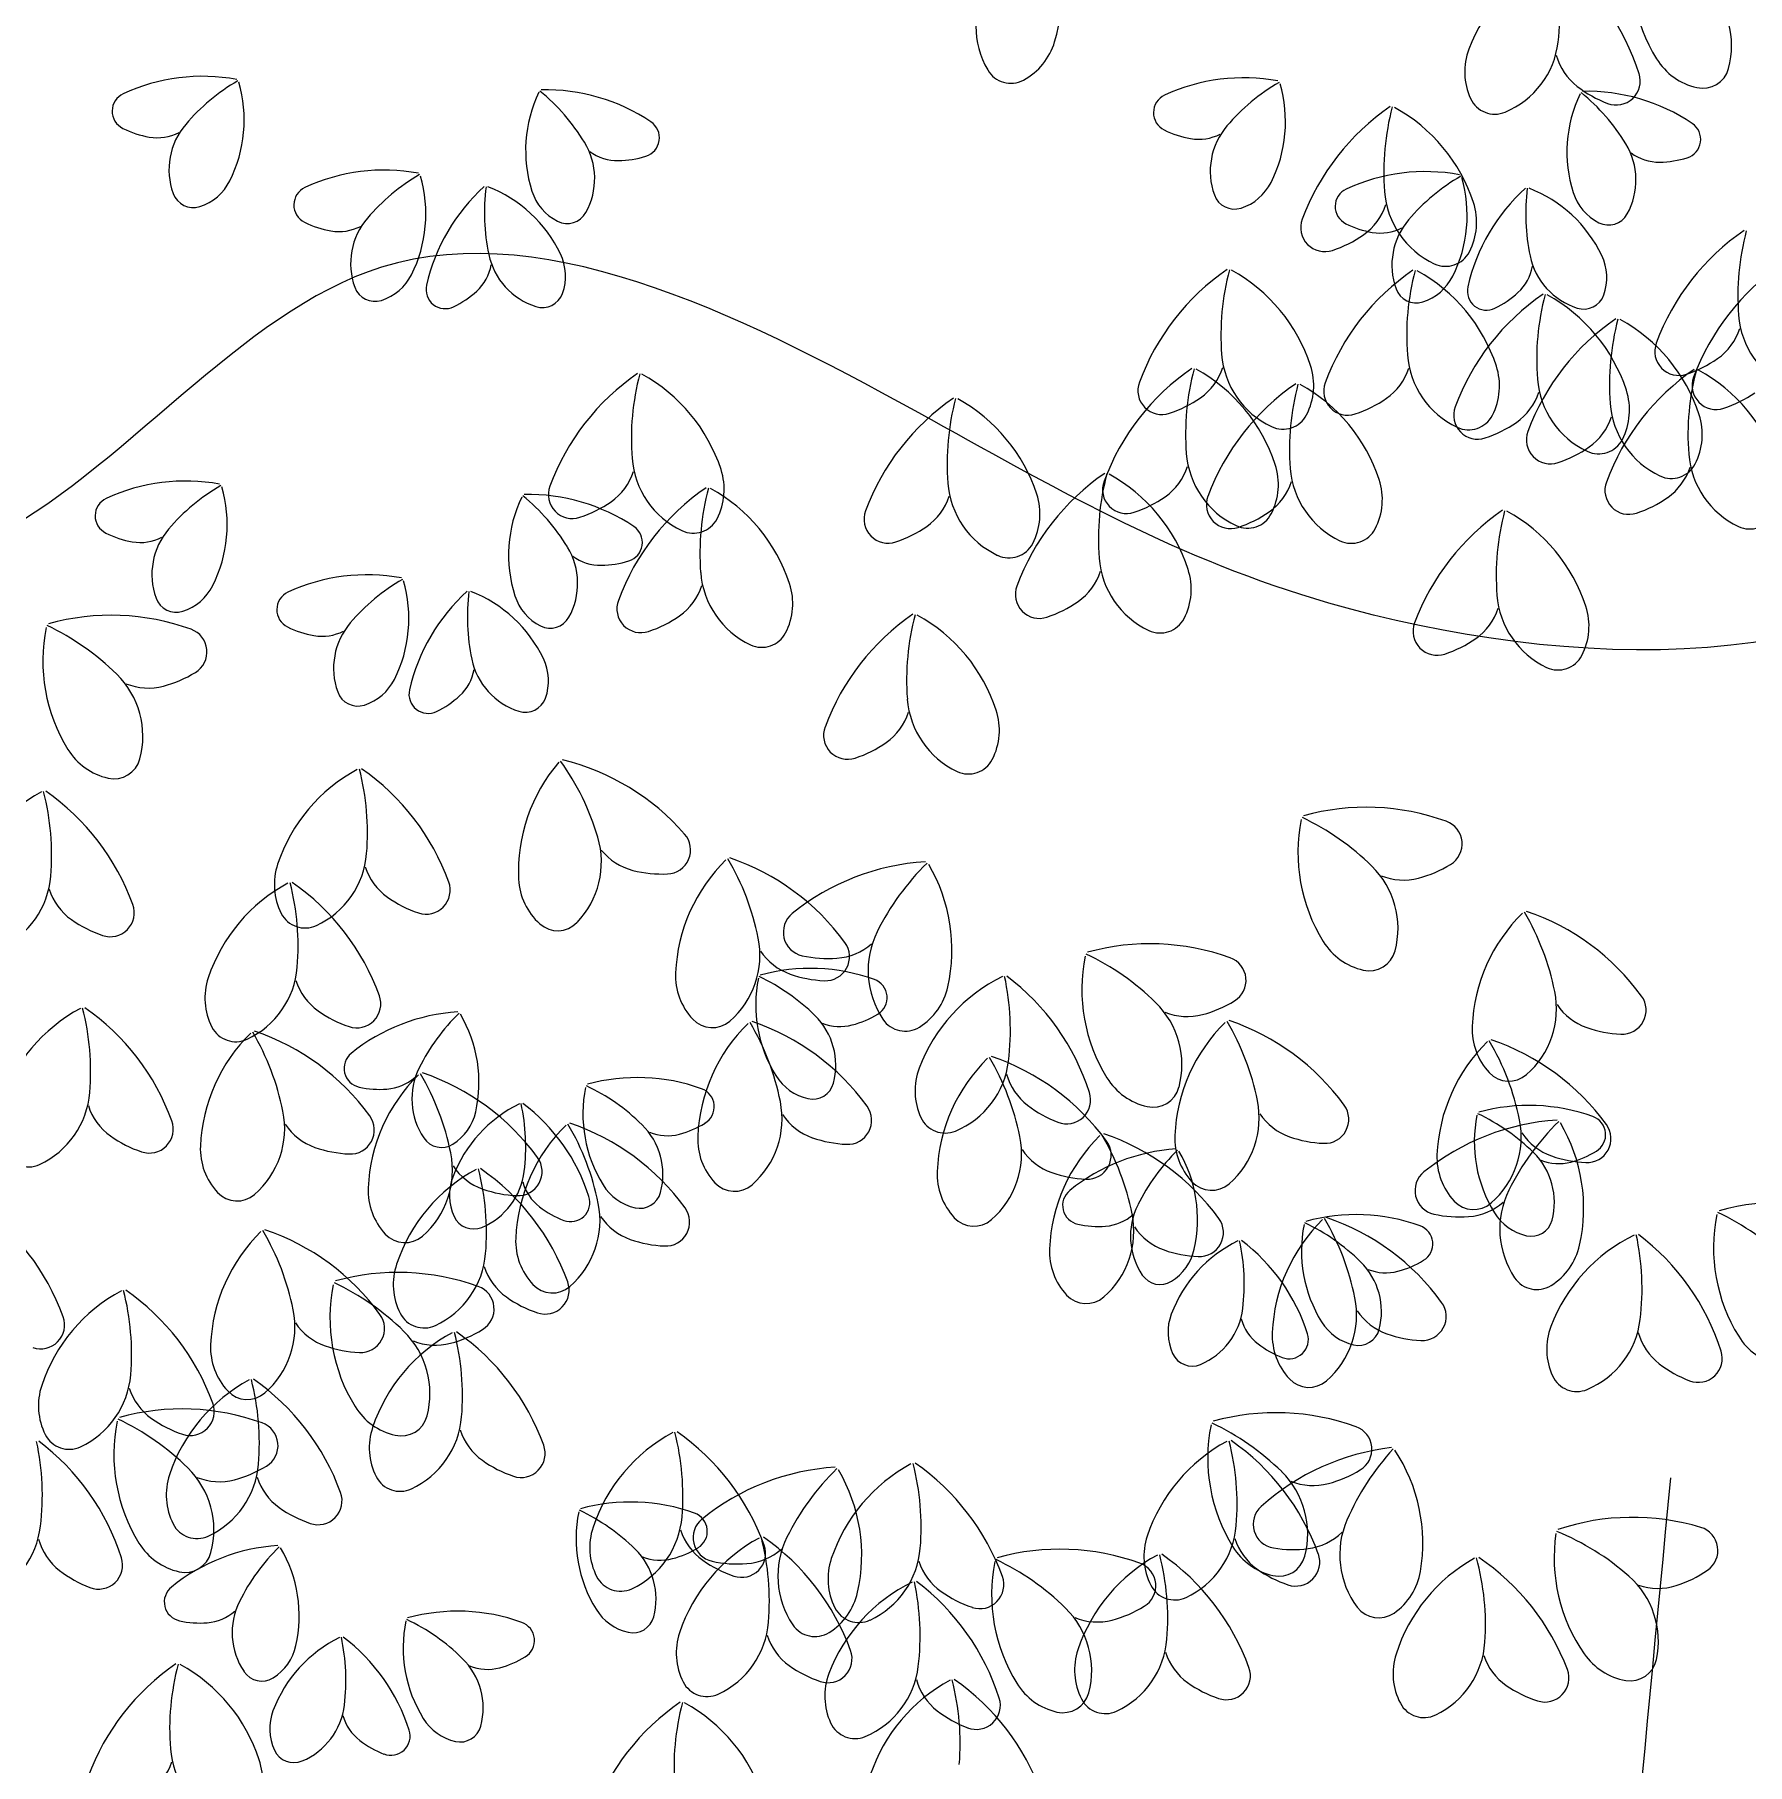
# Model space of a CAD drawing. Header units: millimetres. Extents: x 87938 to 265635, y 330093 to 434310.
# Drawn here: x 132387 to 133239, y 386085 to 386945 of the extents above; entities that cross this region are included whole.
import ezdxf

# ---------------------------------------------------------------- set-up
doc = ezdxf.new("R2010")
doc.units = ezdxf.units.MM

# ---------------------------------------------------------------- blocks, each defined once
blk = doc.blocks.new('A$C375B4AEE')
for centre, radius, start, end in [((4343.09, 5441.71), 83.66, 343.58133, 26.72907), ((4793.77, 5453.55), 83.66, 168.57019, 211.71798), ((4602.22, 5366.56), 117.21, 17.71177, 52.98753), ((4707.48, 5384.78), 83.66, 116.13134, 159.27912), ((4547.75, 5433.23), 126.82, 353.06731, 12.2001), ((4427.55, 5425.88), 43.37, 149.79323, 210.17164), ((4716.48, 5415.99), 43.37, 345.12777, 45.50616), ((4392.87, 5427.05), 31.77, 298.16595, 343.5814), ((4630.59, 5423.15), 43.37, 292.68876, 353.06731), ((4658.94, 5403.14), 31.77, 159.27917, 204.69468), ((4701.18, 5419.32), 29.57, 195.49015, 232.33003), ((4749.63, 5426.27), 31.77, 211.71802, 257.13344), ((3999.71, 5307.15), 93.77, 79.54263, 114.81837), ((4401.58, 5410.78), 13.32, 210.17175, 298.16588), ((4517.35, 5306.4), 93.77, 79.54263, 114.81836), ((4702.52, 5398.6), 11.93, 248.78218, 17.71199), ((4745.52, 5408.28), 13.32, 257.13344, 345.12771), ((3964.35, 5383.6), 9.54, 114.81854, 243.74813), ((4068.47, 5311.09), 101.45, 120.33006, 139.46287), ((3953.53, 5379.05), 66.93, 333.25103, 16.39882), ((4227.29, 5364.11), 66.93, 154.47331, 197.62105), ((4103.03, 5315.24), 101.45, 31.40914, 50.54196), ((4170.29, 5300.45), 93.77, 56.05367, 91.32941), ((4482, 5382.85), 9.54, 114.81811, 243.74791), ((4586.11, 5310.33), 101.45, 120.33007, 139.46288), ((4471.17, 5378.3), 66.93, 333.25102, 16.39876), ((4744.93, 5363.36), 66.93, 154.47325, 197.62105), ((4719.09, 5442.52), 58.87, 232.32996, 249.21713), ((4620.67, 5314.49), 101.45, 31.40918, 50.54199), ((4687.93, 5299.69), 93.77, 56.05367, 91.32941), ((4656.34, 5289.14), 117.21, 124.40989, 159.68567), ((4713.78, 5353.26), 126.82, 165.19739, 184.33018), ((4552.02, 5312.12), 83.66, 18.11828, 61.26612), ((4642.18, 5395.43), 13.32, 204.69451, 292.68898), ((3981.29, 5417.12), 47.1, 243.313, 260.20024), ((4017.73, 5354.48), 34.69, 139.46287, 199.84132), ((4217.32, 5370.32), 9.54, 287.12423, 56.05382), ((4498.93, 5416.37), 47.1, 243.31296, 260.20018), ((4535.37, 5353.72), 34.69, 139.4629, 199.84129), ((4734.97, 5369.57), 9.54, 287.12423, 56.05355), ((3977.3, 5394.02), 23.65, 260.2002, 297.03999), ((4160.01, 5350.03), 34.69, 331.03061, 31.40925), ((4494.94, 5393.27), 23.65, 260.20028, 297.03995), ((4677.65, 5349.28), 34.69, 331.03072, 31.40913), ((4206.2, 5382.66), 23.65, 233.83212, 270.67181), ((4205.93, 5406.1), 47.1, 270.67182, 287.55903), ((4723.84, 5381.91), 23.65, 233.83212, 270.67181), ((4723.57, 5405.35), 47.1, 270.67182, 287.55903), ((3990.6, 5360.37), 25.42, 287.8356, 333.25095), ((4090.02, 5260.52), 93.77, 79.54264, 114.81839), ((4158.78, 5264.46), 101.45, 120.33007, 139.46288), ((4043.84, 5332.42), 66.93, 333.25103, 16.39883), ((4607.66, 5259.77), 93.77, 79.54265, 114.81839), ((4676.42, 5263.7), 101.45, 120.33007, 139.46288), ((4561.48, 5331.67), 66.93, 333.25103, 16.39876), ((3995.12, 5346.32), 10.66, 199.84169, 287.83572), ((4054.67, 5336.97), 9.54, 114.81854, 243.74813), ((4202.53, 5276.37), 93.77, 131.98151, 167.25725), ((4241.32, 5333.27), 101.45, 172.76891, 191.90173), ((4117.38, 5283.6), 66.93, 25.68991, 68.83766), ((4187.73, 5351.55), 25.42, 197.62094, 243.03648), ((4512.76, 5345.57), 10.66, 199.84124, 287.83548), ((4508.24, 5359.61), 25.42, 287.83559, 333.25091), ((4572.31, 5336.22), 9.54, 114.81833, 243.74791), ((4630.57, 5346.96), 43.37, 184.33017, 244.70868), ((4720.17, 5275.62), 93.77, 131.98151, 167.25725), ((4758.96, 5332.52), 101.45, 172.76896, 191.90173), ((4635.02, 5282.84), 66.93, 25.68991, 68.83766), ((4705.37, 5350.79), 25.42, 197.62111, 243.03648), ((4181.03, 5338.39), 10.66, 243.03669, 331.03103), ((4559.88, 5346.34), 29.57, 305.06747, 341.90732), ((4601.34, 5328.26), 31.77, 332.70281, 18.11841), ((4698.68, 5337.64), 10.66, 243.03649, 331.03065), ((4071.6, 5370.49), 47.1, 243.313, 260.20024), ((4067.61, 5347.39), 23.65, 260.20015, 297.03995), ((4108.04, 5307.85), 34.69, 139.46285, 199.84132), ((4557.6, 5325.7), 11.93, 159.68548, 288.61516), ((4589.24, 5369.74), 47.1, 243.313, 260.20022), ((4585.25, 5346.64), 23.65, 260.20019, 297.03986), ((4625.68, 5307.09), 34.69, 139.46285, 199.84132), ((4832.36, 5227.61), 117.21, 124.40989, 159.68567), ((4889.8, 5291.73), 126.82, 165.19739, 184.33018), ((4543.04, 5370.32), 58.87, 288.18028, 305.06753), ((4120, 5311.56), 23.65, 312.63914, 349.47869), ((4176, 5319.51), 34.69, 191.90168, 252.2802), ((4154.79, 5301.59), 25.42, 340.27443, 25.6898), ((4617.73, 5319.8), 13.32, 244.70857, 332.70275), ((4637.64, 5310.81), 23.65, 312.63914, 349.47869), ((4693.64, 5318.75), 34.69, 191.90168, 252.2802), ((4672.43, 5300.84), 25.42, 340.27443, 25.68996), ((4850.91, 5210.66), 117.21, 124.40993, 159.68568), ((4080.91, 5313.74), 25.42, 287.83564, 333.25095), ((4120.37, 5294.95), 9.54, 167.2572, 296.18707), ((4575.38, 5208.17), 117.21, 124.40993, 159.68568), ((4632.82, 5272.29), 126.82, 165.19736, 184.33018), ((4471.07, 5231.15), 83.66, 18.11828, 61.26609), ((4667.72, 5207.87), 117.21, 124.40989, 159.68567), ((4725.16, 5271.98), 126.82, 165.19739, 184.33018), ((4563.4, 5230.84), 83.66, 18.11828, 61.26612), ((4598.55, 5312.98), 25.42, 287.83559, 333.25095), ((4085.43, 5299.69), 10.66, 199.84165, 287.83562), ((4104.12, 5328.81), 47.1, 295.75193, 312.63905), ((4168.68, 5296.61), 10.66, 252.28018, 340.2741), ((4603.07, 5298.94), 10.66, 199.84124, 287.83548), ((4732.35, 5195.9), 117.21, 124.40993, 159.68568), ((4638.02, 5294.2), 9.54, 167.2572, 296.18686), ((4621.76, 5328.05), 47.1, 295.75189, 312.63912), ((4789.79, 5260.02), 126.82, 165.19736, 184.33018), ((4628.03, 5218.87), 83.66, 18.11828, 61.26607), ((4686.32, 5295.86), 10.66, 252.28031, 340.27451), ((4768.53, 5183.68), 117.21, 124.40989, 159.68567), ((4825.97, 5247.8), 126.82, 165.19739, 184.33018), ((4664.21, 5206.66), 83.66, 18.11828, 61.26612), ((4806.59, 5285.43), 43.37, 184.33017, 244.70868), ((4735.9, 5284.8), 29.57, 305.06747, 341.90732), ((4549.61, 5265.99), 43.37, 184.33017, 244.70863), ((4641.95, 5265.68), 43.37, 184.33017, 244.70868), ((4733.62, 5264.16), 11.93, 159.68548, 288.61516), ((4557.81, 5158.96), 117.21, 124.40989, 159.68567), ((4615.26, 5223.08), 126.82, 165.19739, 184.33018), ((4453.5, 5181.93), 83.66, 18.11828, 61.26612), ((4478.92, 5265.37), 29.57, 305.06756, 341.90717), ((4520.38, 5247.28), 31.77, 332.70294, 18.11827), ((4571.26, 5265.06), 29.57, 305.06747, 341.90732), ((4612.72, 5246.98), 31.77, 332.70281, 18.11841), ((4807.56, 5158.55), 117.21, 124.40993, 159.68568), ((4719.06, 5308.79), 58.87, 288.18028, 305.06753), ((4865, 5222.67), 126.82, 165.19736, 184.33018), ((4703.24, 5181.53), 83.66, 18.11828, 61.26607), ((4282.29, 5156.47), 117.21, 124.40991, 159.68568), ((4339.73, 5220.59), 126.82, 165.19739, 184.33018), ((4177.97, 5179.44), 83.66, 18.11828, 61.26609), ((4476.64, 5244.72), 11.93, 159.68584, 288.61516), ((4609.48, 5151.43), 117.21, 124.40993, 159.68568), ((4666.92, 5215.55), 126.82, 165.19736, 184.33018), ((4505.16, 5174.41), 83.66, 18.11828, 61.26609), ((4568.98, 5244.42), 11.93, 159.68548, 288.61516), ((4706.58, 5253.71), 43.37, 184.33018, 244.70858), ((4752.17, 5247.21), 11.93, 159.68584, 288.61535), ((4439.26, 5144.19), 117.21, 124.40989, 159.68568), ((4496.7, 5208.31), 126.82, 165.19739, 184.33018), ((4334.94, 5167.17), 83.66, 18.11828, 61.26612), ((4462.08, 5289.35), 58.87, 288.18028, 305.06749), ((4554.42, 5289.05), 58.87, 288.18028, 305.06753), ((4633.61, 5232.45), 11.93, 159.68584, 288.61535), ((4635.88, 5253.09), 29.57, 305.0675, 341.9072), ((4742.76, 5241.5), 43.37, 184.33017, 244.70868), ((4677.35, 5235.01), 31.77, 332.70294, 18.11827), ((4737.61, 5291.84), 58.87, 288.18028, 305.06749), ((4536.78, 5238.82), 13.32, 244.70872, 332.70275), ((4629.12, 5238.52), 13.32, 244.70857, 332.70275), ((4619.05, 5277.08), 58.87, 288.18028, 305.06749), ((4672.07, 5240.88), 29.57, 305.06747, 341.90732), ((4713.53, 5222.79), 31.77, 332.70281, 18.11841), ((4669.79, 5220.23), 11.93, 159.68548, 288.61516), ((4693.74, 5226.55), 13.32, 244.70872, 332.70275), ((4256.52, 5214.29), 43.37, 184.33018, 244.70863), ((4532.04, 5216.77), 43.37, 184.33017, 244.70868), ((4655.23, 5264.86), 58.87, 288.18028, 305.06753), ((4781.79, 5216.37), 43.37, 184.33018, 244.70858), ((4185.83, 5213.66), 29.57, 305.06741, 341.90735), ((4227.29, 5195.58), 31.77, 332.70281, 18.11841), ((4514.47, 5106.85), 117.21, 124.40989, 159.68567), ((4571.91, 5170.97), 126.82, 165.19739, 184.33018), ((4410.15, 5129.82), 83.66, 18.11828, 61.26612), ((4461.35, 5216.15), 29.57, 305.06747, 341.90732), ((4502.81, 5198.07), 31.77, 332.70281, 18.11841), ((4583.71, 5209.25), 43.37, 184.33017, 244.70858), ((4729.92, 5214.33), 13.32, 244.70857, 332.70275), ((4711.1, 5215.75), 29.57, 305.0675, 341.9072), ((3991.24, 5105.98), 93.77, 79.54263, 114.81837), ((4060, 5109.92), 101.45, 120.33006, 139.46287), ((3945.06, 5177.88), 66.93, 333.25103, 16.39882), ((4183.55, 5193.02), 11.93, 159.68548, 288.61535), ((4316.39, 5099.73), 117.21, 124.40991, 159.68568), ((4373.83, 5163.85), 126.82, 165.19739, 184.33018), ((4212.07, 5122.71), 83.66, 18.11828, 61.26609), ((4413.49, 5202.01), 43.37, 184.33017, 244.70868), ((4459.08, 5195.51), 11.93, 159.68548, 288.61516), ((4513.02, 5208.63), 29.57, 305.06756, 341.90717), ((4554.48, 5190.55), 31.77, 332.70294, 18.11827), ((4708.82, 5195.1), 11.93, 159.68584, 288.61535), ((3955.89, 5182.43), 9.54, 114.81854, 243.74813), ((4218.82, 5162.94), 66.93, 154.47331, 197.62105), ((4094.56, 5114.07), 101.45, 31.40914, 50.54196), ((4161.82, 5099.28), 93.77, 56.05367, 91.32941), ((4168.99, 5237.65), 58.87, 288.18028, 305.06753), ((4342.79, 5201.39), 29.57, 305.06741, 341.90735), ((4384.26, 5183.31), 31.77, 332.70281, 18.11841), ((4444.51, 5240.14), 58.87, 288.18028, 305.06753), ((4510.74, 5187.99), 11.93, 159.68584, 288.61516), ((4712.22, 5088.47), 117.21, 124.40993, 159.68568), ((4769.66, 5152.59), 126.82, 165.19736, 184.33018), ((4694.26, 5239.73), 58.87, 288.18028, 305.06749), ((4208.86, 5169.15), 9.54, 287.12423, 56.05382), ((4243.69, 5187.12), 13.32, 244.70857, 332.70275), ((4340.52, 5180.75), 11.93, 159.68548, 288.61535), ((4325.96, 5225.38), 58.87, 288.18028, 305.06753), ((4519.21, 5189.61), 13.32, 244.70857, 332.70275), ((4496.18, 5232.62), 58.87, 288.18028, 305.06749), ((4607.9, 5111.45), 83.66, 18.11828, 61.26607), ((4768.95, 5189.2), 13.32, 244.70872, 332.70275), ((3972.82, 5215.95), 47.1, 243.313, 260.20024), ((3968.83, 5192.85), 23.65, 260.2002, 297.03999), ((4009.26, 5153.31), 34.69, 139.46287, 199.84132), ((4400.65, 5174.85), 13.32, 244.70857, 332.70275), ((4570.87, 5182.09), 13.32, 244.70872, 332.70275), ((4151.54, 5148.86), 34.69, 331.03061, 31.40925), ((4197.73, 5181.49), 23.65, 233.83212, 270.67181), ((4197.46, 5204.93), 47.1, 270.67182, 287.55903), ((4488.7, 5164.66), 43.37, 184.33017, 244.70868), ((4081.55, 5059.35), 93.77, 79.54264, 114.81839), ((4150.31, 5063.29), 101.45, 120.33007, 139.46288), ((4290.62, 5157.55), 43.37, 184.33018, 244.70863), ((4418, 5164.04), 29.57, 305.06747, 341.90732), ((4459.47, 5145.96), 31.77, 332.70281, 18.11841), ((3982.13, 5159.2), 25.42, 287.8356, 333.25095), ((4046.2, 5135.8), 9.54, 114.81854, 243.74813), ((4035.37, 5131.25), 66.93, 333.25103, 16.39883), ((4194.06, 5075.2), 93.77, 131.98151, 167.25725), ((4232.85, 5132.1), 101.45, 172.76891, 191.90173), ((4108.91, 5082.43), 66.93, 25.68991, 68.83766), ((4179.26, 5150.37), 25.42, 197.62094, 243.03648), ((4219.92, 5156.93), 29.57, 305.06741, 341.90735), ((4261.39, 5138.85), 31.77, 332.70281, 18.11841), ((4415.73, 5143.4), 11.93, 159.68548, 288.61516), ((4686.45, 5146.29), 43.37, 184.33018, 244.70858), ((3986.65, 5145.15), 10.66, 199.84169, 287.83572), ((4217.65, 5136.28), 11.93, 159.68548, 288.61535), ((4419.13, 5036.77), 117.21, 124.40991, 159.68568), ((4401.17, 5188.03), 58.87, 288.18028, 305.06753), ((4615.75, 5145.67), 29.57, 305.0675, 341.9072), ((4657.22, 5127.59), 31.77, 332.70294, 18.11827), ((4003.99, 5110.32), 83.66, 168.5702, 211.71798), ((3868.22, 5013.24), 126.82, 45.50612, 64.63895), ((3954.27, 5015.78), 117.21, 70.15063, 105.42637), ((3990.02, 5114.81), 11.93, 301.22092, 70.15068), ((4063.13, 5169.32), 47.1, 243.313, 260.20024), ((4059.14, 5146.22), 23.65, 260.20015, 297.03995), ((4099.57, 5106.68), 34.69, 139.46285, 199.84132), ((4172.57, 5137.22), 10.66, 243.03669, 331.03103), ((4203.09, 5180.91), 58.87, 288.18028, 305.06753), ((4476.57, 5100.89), 126.82, 165.19739, 184.33018), ((4314.81, 5059.75), 83.66, 18.11828, 61.26609), ((4475.86, 5137.5), 13.32, 244.70857, 332.70275), ((4613.48, 5125.03), 11.93, 159.68584, 288.61535), ((4277.78, 5130.39), 13.32, 244.70857, 332.70275), ((4598.92, 5169.66), 58.87, 288.18028, 305.06749), ((4167.53, 5118.33), 34.69, 191.90168, 252.2802), ((4146.32, 5100.42), 25.42, 340.27443, 25.6898), ((4673.61, 5119.13), 13.32, 244.70872, 332.70275), ((3926.71, 5072.76), 43.37, 345.12776, 45.50617), ((3965.3, 5154.72), 58.87, 284.76879, 301.65601), ((4072.44, 5112.57), 25.42, 287.83564, 333.25095), ((4111.53, 5110.39), 23.65, 312.63914, 349.47869), ((3972.77, 5126.39), 29.57, 247.92907, 284.76879), ((4076.96, 5098.52), 10.66, 199.84165, 287.83562), ((4111.9, 5093.78), 9.54, 167.2572, 296.18707), ((4095.65, 5127.64), 47.1, 295.75193, 312.63905), ((4160.21, 5095.44), 10.66, 252.28018, 340.2741), ((4393.35, 5094.59), 43.37, 184.33018, 244.70868), ((4322.66, 5093.97), 29.57, 305.06741, 341.90735), ((4364.12, 5075.89), 31.77, 332.70281, 18.11841), ((4320.39, 5073.33), 11.93, 159.68548, 288.61535), ((3959.85, 5083.04), 31.77, 211.718, 257.13348), ((4305.83, 5117.96), 58.87, 288.18028, 305.06753), ((3955.74, 5065.05), 13.32, 257.13352, 345.12771), ((4116.41, 4982.73), 83.66, 118.34458, 161.49233), ((3954.93, 5024.97), 126.82, 355.28042, 14.4133), ((4011.94, 4960.47), 117.21, 19.92496, 55.20076), ((4240.46, 5005.66), 83.66, 139.51571, 182.66358), ((4074.62, 4986.73), 126.82, 16.4517, 35.58445), ((4151.08, 4947.16), 117.21, 41.09621, 76.37193), ((4380.52, 5067.43), 13.32, 244.70857, 332.70275), ((3959.37, 4971.53), 83.66, 118.34458, 161.49233), ((3797.89, 5013.77), 126.82, 355.28049, 14.4133), ((3854.89, 4949.26), 117.21, 19.92497, 55.20075), ((4627.95, 5014.89), 83.66, 168.57019, 211.71798), ((4492.18, 4917.81), 126.82, 45.50611, 64.63896), ((4578.23, 4920.35), 117.21, 70.15065, 105.42637), ((4613.98, 5019.38), 11.93, 301.22092, 70.15068), ((4154.66, 5010.36), 43.37, 316.07318, 16.45177), ((4230.42, 5016.37), 11.93, 272.16668, 41.09577), ((4038.1, 5018.11), 43.37, 294.90199, 355.28059), ((4220.97, 5034.86), 29.57, 218.87448, 255.71437), ((4067.2, 4999.21), 31.77, 161.49231, 206.90783), ((4108.79, 5017.01), 29.57, 197.70353, 234.54308), ((4228.2, 5063.26), 58.87, 255.71431, 272.60155), ((4318.49, 4951.71), 83.66, 134.4245, 177.57227), ((4151.63, 4947.57), 126.82, 11.36046, 30.49319), ((4224.27, 4901.38), 117.21, 36.00495, 71.28066), ((4366.53, 4893.53), 117.21, 93.63961, 128.91535), ((4448.69, 4919.24), 126.82, 134.42706, 153.55984), ((4288.65, 4966.64), 83.66, 347.348, 30.49576), ((4550.66, 4977.34), 43.37, 345.12777, 45.50616), ((4589.26, 5059.29), 58.87, 284.76883, 301.65603), ((3881.06, 5006.9), 43.37, 294.90201, 355.28059), ((3951.74, 5005.8), 29.57, 197.70351, 234.54308), ((4081.93, 4926.23), 83.66, 118.34458, 161.49233), ((3920.45, 4968.47), 126.82, 355.28049, 14.4133), ((3977.46, 4903.96), 117.21, 19.92496, 55.20071), ((4110.92, 4996.35), 11.93, 250.99557, 19.92527), ((4188.62, 5003.25), 31.77, 182.66365, 228.07889), ((4596.73, 5030.96), 29.57, 247.9291, 284.76879), ((3953.88, 4985.14), 11.93, 250.99547, 19.92527), ((4125.79, 5040.88), 58.87, 234.54309, 251.43035), ((3968.74, 5029.67), 58.87, 234.54309, 251.43035), ((4050.75, 4990.86), 13.32, 206.90802, 294.90201), ((4176.3, 4989.52), 13.32, 228.07898, 316.07326), ((4300.39, 4975.45), 11.93, 128.91544, 257.84499), ((4714.48, 4925.14), 83.66, 134.4245, 177.57227), ((4547.62, 4921), 126.82, 11.36046, 30.49325), ((4620.26, 4874.81), 117.21, 36.00493, 71.28068), ((4233.45, 4964.01), 43.37, 310.98196, 11.36054), ((4309.45, 4963.27), 11.93, 267.07531, 36.0051), ((4373.96, 4956.4), 43.37, 153.55975, 213.93822), ((4583.81, 4987.61), 31.77, 211.71802, 257.13344), ((4301.67, 4982.53), 29.57, 213.78352, 250.62302), ((4310.71, 5021.25), 58.87, 257.40999, 274.29721), ((4312.91, 4992.03), 29.57, 274.29717, 311.13696), ((4520.53, 4947.04), 83.66, 168.57019, 211.71798), ((4384.76, 4849.96), 126.82, 45.50611, 64.63896), ((4470.81, 4852.5), 117.21, 70.15065, 105.42637), ((4506.56, 4951.54), 11.93, 301.22092, 70.15068), ((4579.7, 4969.62), 13.32, 257.13344, 345.12771), ((4003.62, 4961.61), 43.37, 294.90201, 355.28059), ((4266.64, 4953.91), 31.77, 177.5724, 222.98777), ((4233.07, 4861.69), 101.45, 45.50612, 64.63893), ((4301.91, 4863.72), 93.77, 70.15063, 105.42638), ((4311.39, 5010.18), 58.87, 250.6231, 267.51029), ((4434.24, 4878.28), 83.66, 116.13134, 159.27912), ((4274.52, 4926.72), 126.82, 353.06731, 12.2001), ((4328.99, 4860.06), 117.21, 17.71178, 52.98751), ((4032.72, 4942.7), 31.77, 161.49233, 206.90783), ((4074.31, 4960.5), 29.57, 197.70353, 234.54308), ((4341.69, 4939.35), 66.93, 168.57017, 211.71799), ((4330.51, 4942.95), 9.54, 301.22097, 70.15077), ((4339.28, 4955.28), 31.77, 301.93249, 347.34798), ((4629.44, 4937.44), 43.37, 310.98192, 11.36055), ((3978.77, 4863.97), 83.66, 118.34458, 161.49233), ((3817.29, 4906.21), 126.82, 355.28049, 14.4133), ((3874.3, 4841.7), 117.21, 19.92497, 55.2007), ((4091.31, 4984.37), 58.87, 234.54309, 251.43035), ((4076.44, 4939.84), 11.93, 250.99557, 19.92527), ((4132.56, 4842.27), 93.77, 93.63959, 128.91534), ((4443.25, 4909.49), 43.37, 345.12777, 45.50616), ((4489.31, 4963.11), 29.57, 247.9291, 284.76879), ((4481.84, 4991.45), 58.87, 284.76883, 301.65603), ((4697.66, 4955.96), 29.57, 213.78352, 250.62302), ((4705.44, 4936.7), 11.93, 267.07551, 36.0051), ((4016.27, 4934.35), 13.32, 206.90798, 294.90209), ((4198.28, 4862.83), 101.45, 134.42708, 153.55987), ((4070.25, 4900.76), 66.93, 347.34796, 30.49576), ((4253.15, 4941.33), 13.32, 222.98795, 310.98187), ((4329.51, 4870.39), 83.66, 134.4245, 177.57227), ((4162.65, 4866.25), 126.82, 11.36046, 30.49325), ((4235.29, 4820.05), 117.21, 36.00495, 71.28068), ((4279.86, 4909.31), 34.69, 345.12756, 45.5061), ((4316.72, 4952.21), 23.65, 247.92911, 284.76879), ((4310.74, 4974.88), 47.1, 284.76883, 301.65603), ((4349.04, 4939.62), 13.32, 213.93831, 301.9325), ((4566.68, 4870.87), 83.66, 134.4245, 177.57227), ((4399.82, 4866.74), 126.82, 11.36046, 30.49325), ((4472.47, 4820.54), 117.21, 36.00493, 71.28068), ((4662.64, 4927.34), 31.77, 177.5724, 222.98777), ((4707.39, 4983.6), 58.87, 250.6231, 267.51029), ((4082.25, 4865.58), 83.66, 134.4245, 177.57227), ((3915.39, 4861.45), 126.82, 11.36046, 30.49325), ((3988.03, 4815.25), 117.21, 36.00494, 71.28067), ((4697, 4861.3), 83.66, 134.4245, 177.57227), ((4530.14, 4857.16), 126.82, 11.36046, 30.49325), ((4602.78, 4810.96), 117.21, 36.00493, 71.28068), ((4079.64, 4907.81), 9.54, 128.91516, 257.84503), ((4448.55, 4853.02), 83.66, 134.4245, 177.57227), ((4357.36, 4916.65), 43.37, 292.68876, 353.06731), ((4281.69, 4848.88), 126.82, 11.36046, 30.49325), ((4354.33, 4802.69), 117.21, 36.00493, 71.28068), ((4165.67, 4844.87), 83.66, 134.4245, 177.57227), ((4089.66, 4921.07), 23.65, 274.29717, 311.137), ((4138.51, 4892.56), 34.69, 153.55995, 213.93834), ((3998.81, 4840.73), 126.82, 11.36046, 30.49325), ((4071.45, 4794.53), 117.21, 36.00495, 71.28068), ((4215.98, 4809.45), 93.77, 70.15063, 105.42638), ((4306.38, 4917.53), 25.42, 211.71809, 257.13338), ((4385.71, 4896.64), 31.77, 159.27914, 204.69471), ((4427.95, 4912.82), 29.57, 195.49015, 232.33003), ((4476.39, 4919.76), 31.77, 211.71802, 257.13344), ((4649.14, 4914.76), 13.32, 222.98795, 310.982), ((3900.46, 4899.35), 43.37, 294.90201, 355.28059), ((4087.9, 4944.44), 47.1, 257.40997, 274.29721), ((4255.76, 4885.08), 66.93, 168.57017, 211.71799), ((4147.14, 4807.41), 101.45, 45.50612, 64.63893), ((4244.58, 4888.67), 9.54, 301.22097, 70.15077), ((4303.09, 4903.14), 10.66, 257.13332, 345.12751), ((4429.28, 4892.09), 11.93, 248.78218, 17.71199), ((4472.28, 4901.78), 13.32, 257.13344, 345.12771), ((3971.15, 4898.25), 29.57, 197.70351, 234.54308), ((3997.21, 4877.88), 43.37, 310.98194, 11.36054), ((4073.21, 4877.14), 11.93, 267.07531, 36.0051), ((4186.73, 4830.07), 66.93, 116.13133, 159.2791), ((4110.76, 4891.67), 25.42, 301.93259, 347.34791), ((4058.95, 4868.82), 101.45, 353.06731, 12.20006), ((4102.52, 4815.49), 93.77, 17.71176, 52.9875), ((4244.47, 4882.69), 43.37, 310.98196, 11.36054), ((4312.69, 4901.21), 29.57, 213.78352, 250.62302), ((4320.47, 4881.95), 11.93, 267.07531, 36.0051), ((4445.86, 4936.01), 58.87, 232.32996, 249.21713), ((4481.64, 4883.17), 43.37, 310.98192, 11.36055), ((4549.87, 4901.69), 29.57, 213.78352, 250.62302), ((4557.64, 4882.43), 11.93, 267.07551, 36.0051), ((4698.89, 4871.21), 66.93, 168.57017, 211.71799), ((4590.28, 4793.54), 101.45, 45.50614, 64.63893), ((4659.12, 4795.58), 93.77, 70.15065, 105.42638), ((3973.28, 4877.59), 11.93, 250.99547, 19.92527), ((4065.43, 4896.4), 29.57, 213.78352, 250.62302), ((4239, 4819.84), 83.66, 134.4245, 177.57227), ((4072.14, 4815.7), 126.82, 11.36046, 30.49325), ((4144.79, 4769.5), 117.21, 36.00495, 71.28068), ((4193.93, 4855.03), 34.69, 345.12756, 45.5061), ((4230.78, 4897.93), 23.65, 247.92911, 284.76879), ((4224.81, 4920.6), 47.1, 284.76883, 301.65603), ((4368.95, 4888.93), 13.32, 204.69451, 292.68898), ((4680.55, 4765.07), 117.21, 93.63962, 128.91536), ((4611.96, 4873.6), 43.37, 310.98192, 11.36055), ((4762.7, 4790.78), 126.82, 134.42706, 153.55984), ((4680.18, 4892.12), 29.57, 213.78352, 250.62302), ((4602.67, 4838.18), 83.66, 347.34801, 30.49574), ((4687.96, 4872.86), 11.93, 267.07551, 36.0051), ((4687.72, 4874.8), 9.54, 301.22118, 70.15099), ((3988.14, 4922.11), 58.87, 234.54309, 251.43035), ((4030.41, 4867.78), 31.77, 177.5724, 222.98775), ((4075.16, 4924.05), 58.87, 250.6231, 267.51029), ((4118.56, 4879.14), 10.66, 213.93862, 301.93261), ((4277.67, 4872.58), 31.77, 177.5724, 222.98777), ((4322.42, 4928.85), 58.87, 250.6231, 267.51029), ((4363.51, 4865.32), 43.37, 310.98192, 11.36055), ((4431.73, 4883.84), 29.57, 213.78352, 250.62302), ((4504.37, 4814.58), 83.66, 134.4245, 177.57227), ((4489.76, 4774.12), 93.77, 93.63959, 128.91535), ((4439.51, 4864.58), 11.93, 267.07551, 36.0051), ((4337.52, 4810.44), 126.82, 11.36046, 30.49325), ((4410.16, 4764.24), 117.21, 36.00493, 71.28068), ((4555.49, 4794.69), 101.45, 134.42706, 153.55988), ((4514.84, 4873.07), 31.77, 177.5724, 222.98777), ((4559.59, 4929.34), 58.87, 250.6231, 267.51029), ((3913.11, 4872.1), 13.32, 206.90798, 294.90209), ((4080.63, 4857.17), 43.37, 310.98196, 11.36054), ((4148.85, 4875.69), 29.57, 213.78352, 250.62302), ((4156.63, 4856.43), 11.93, 267.07531, 36.0051), ((4427.46, 4832.61), 66.93, 347.34795, 30.49576), ((4645.15, 4863.5), 31.77, 177.5724, 222.98777), ((4637.07, 4841.17), 34.69, 345.12755, 45.5061), ((4673.92, 4884.06), 23.65, 247.9292, 284.76879), ((4689.9, 4919.76), 58.87, 250.6231, 267.51029), ((4667.94, 4906.73), 47.1, 284.76879, 301.65603), ((4175.56, 4783.95), 83.66, 118.34458, 161.49233), ((4147.9, 4844.75), 25.42, 159.27908, 204.6945), ((4014.08, 4826.19), 126.82, 355.28049, 14.4133), ((4071.08, 4761.68), 117.21, 19.92496, 55.20071), ((4125.22, 4860.76), 34.69, 292.68887, 353.06732), ((4181.69, 4857.7), 23.65, 195.49006, 232.32997), ((4220.45, 4863.25), 25.42, 211.71809, 257.13338), ((4264.17, 4860), 13.32, 222.98795, 310.98187), ((4396.71, 4855.22), 31.77, 177.5724, 222.98777), ((4441.46, 4911.49), 58.87, 250.6231, 267.51029), ((4501.34, 4860.49), 13.32, 222.98795, 310.982), ((4614.41, 4846.99), 11.93, 128.91529, 257.8448), ((4016.91, 4855.2), 13.32, 222.98789, 310.98187), ((4113.83, 4847.06), 31.77, 177.5724, 222.98777), ((4158.58, 4903.33), 58.87, 250.6231, 267.51029), ((4182.76, 4841.12), 9.54, 248.78225, 17.71163), ((4217.16, 4848.86), 10.66, 257.13332, 345.12751), ((4436.85, 4839.66), 9.54, 128.91497, 257.8448), ((4631.66, 4850.92), 13.32, 222.98795, 310.982), ((4626.92, 4863.57), 29.57, 274.29725, 311.1369), ((4687.98, 4827.94), 43.37, 153.55973, 213.93819), ((4784.83, 4724.04), 117.21, 70.15066, 105.42638), ((3820.23, 4744.36), 117.21, 19.92497, 55.2007), ((4134.49, 4838.59), 10.66, 204.69483, 292.6889), ((4196.02, 4876.25), 47.1, 232.32992, 249.21715), ((4153.96, 4832.14), 43.37, 310.98196, 11.36054), ((4222.19, 4850.66), 29.57, 213.78352, 250.62302), ((4229.96, 4831.4), 11.93, 267.07531, 36.0051), ((4383.21, 4842.64), 13.32, 222.98795, 310.982), ((4419.33, 4826.88), 43.37, 310.98192, 11.36055), ((4446.86, 4852.92), 23.65, 274.29717, 311.13707), ((4495.71, 4824.41), 34.69, 153.55992, 213.93834), ((4495.33, 4826.14), 11.93, 267.07551, 36.0051), ((4615.11, 4772.9), 83.66, 134.4245, 177.57227), ((4573.18, 4741.3), 93.77, 70.15067, 105.42637), ((4448.26, 4768.76), 126.82, 11.36046, 30.49325), ((4520.9, 4722.57), 117.21, 36.00493, 71.28068), ((4624.73, 4892.79), 58.87, 257.41002, 274.29717), ((4663.58, 4849.39), 25.42, 211.71814, 257.13338), ((4834.55, 4818.58), 83.66, 168.57019, 211.71798), ((4698.78, 4721.5), 126.82, 45.50611, 64.63896), ((4087.34, 4766.89), 83.66, 134.4245, 177.57227), ((3920.49, 4762.75), 126.82, 11.36046, 30.49325), ((3993.13, 4716.56), 117.21, 36.00494, 71.28067), ((4100.33, 4834.49), 13.32, 222.98795, 310.98187), ((4445.1, 4876.3), 47.1, 257.40997, 274.29716), ((4487.56, 4845.4), 29.57, 213.78352, 250.62302), ((4612.96, 4816.93), 66.93, 168.57017, 211.71799), ((4504.34, 4739.27), 101.45, 45.50614, 64.63893), ((4601.78, 4820.53), 9.54, 301.22118, 70.15099), ((4660.3, 4835), 10.66, 257.13354, 345.12756), ((4748.26, 4749.82), 83.66, 116.13137, 159.27918), ((4588.53, 4798.26), 126.82, 353.06731, 12.2001), ((4643.01, 4731.6), 117.21, 17.71173, 52.9875), ((4097.25, 4819.32), 43.37, 294.90199, 355.28059), ((4187.16, 4822.03), 31.77, 177.5724, 222.98777), ((4231.91, 4878.3), 58.87, 250.6231, 267.51029), ((4452.53, 4816.78), 31.77, 177.5724, 222.98777), ((4497.28, 4873.04), 58.87, 250.6231, 267.51029), ((4543.93, 4761.92), 66.93, 116.13136, 159.27911), ((4467.96, 4823.52), 25.42, 301.93259, 347.34791), ((4416.15, 4800.68), 101.45, 353.06731, 12.20006), ((4459.73, 4747.35), 93.77, 17.71175, 52.98748), ((4653.3, 4826.82), 31.77, 301.93249, 347.34799), ((4126.35, 4800.42), 31.77, 161.49231, 206.90783), ((4167.93, 4818.22), 29.57, 197.70353, 234.54308), ((4551.13, 4786.89), 34.69, 345.12755, 45.5061), ((4587.99, 4829.79), 23.65, 247.9292, 284.76879), ((4582.01, 4852.46), 47.1, 284.76879, 301.65603), ((4146.73, 4783.66), 83.66, 168.5702, 211.71802), ((4010.96, 4686.58), 126.82, 45.50612, 64.63895), ((4097, 4689.12), 117.21, 70.15065, 105.42638), ((4132.75, 4788.15), 11.93, 301.22092, 70.15068), ((4173.66, 4809.46), 13.32, 222.98795, 310.98187), ((4170.07, 4797.56), 11.93, 250.99557, 19.92527), ((4475.77, 4811), 10.66, 213.9385, 301.93243), ((4663.06, 4811.16), 13.32, 213.93831, 301.93265), ((3999.12, 4723.61), 83.66, 118.34458, 161.49233), ((3837.65, 4765.85), 126.82, 355.28049, 14.4133), ((3894.65, 4701.34), 117.21, 19.92497, 55.2007), ((4184.93, 4842.09), 58.87, 234.54309, 251.43035), ((4439.04, 4804.2), 13.32, 222.98795, 310.982), ((4530.07, 4785.2), 43.37, 310.98192, 11.36055), ((4606.07, 4784.46), 11.93, 267.07551, 36.0051), ((3919.22, 4780.24), 11.93, 250.99547, 19.92527), ((4002.3, 4779.19), 43.37, 310.98194, 11.36054), ((4070.53, 4797.71), 29.57, 213.78352, 250.62302), ((4078.3, 4778.45), 11.93, 267.07531, 36.0051), ((4109.9, 4792.07), 13.32, 206.90802, 294.90201), ((4505.1, 4776.61), 25.42, 159.27912, 204.69446), ((4482.42, 4792.62), 34.69, 292.6888, 353.06731), ((4538.89, 4789.55), 23.65, 195.49006, 232.32989), ((4577.65, 4795.11), 25.42, 211.71814, 257.13338), ((4598.3, 4803.72), 29.57, 213.78352, 250.62302), ((4671.37, 4788.19), 43.37, 292.68876, 353.06731), ((4163.62, 4702.75), 83.66, 118.34458, 161.49233), ((4069.44, 4746.11), 43.37, 345.12767, 45.50608), ((4115.51, 4799.73), 29.57, 247.9291, 284.76879), ((4108.04, 4828.06), 58.87, 284.76879, 301.65603), ((4002.15, 4744.99), 126.82, 355.28049, 14.4133), ((4059.15, 4680.48), 117.21, 19.92496, 55.20071), ((4563.27, 4775.1), 31.77, 177.5724, 222.98777), ((4539.96, 4772.97), 9.54, 248.78208, 17.71163), ((4574.36, 4780.72), 10.66, 257.13354, 345.12756), ((4608.02, 4831.36), 58.87, 250.6231, 267.51029), ((4699.73, 4768.18), 31.77, 159.27917, 204.69454), ((4741.97, 4784.36), 29.57, 195.49015, 232.32994), ((4790.41, 4791.3), 31.77, 211.71802, 257.13341), ((4035.5, 4769.09), 31.77, 177.5724, 222.98775), ((4080.25, 4825.35), 58.87, 250.6231, 267.51029), ((4491.69, 4770.44), 10.66, 204.69443, 292.6889), ((4553.22, 4808.11), 47.1, 232.32996, 249.21717), ((4743.3, 4763.63), 11.93, 248.78218, 17.71163), ((3920.82, 4758.98), 43.37, 294.90201, 355.28059), ((4759.87, 4807.55), 58.87, 232.32992, 249.2171), ((3949.92, 4740.08), 31.77, 161.49233, 206.90783), ((3991.5, 4757.88), 29.57, 197.70351, 234.54308), ((4062.65, 4679.25), 83.66, 118.34458, 161.49233), ((4022.01, 4756.51), 13.32, 222.98789, 310.98187), ((3901.18, 4721.49), 126.82, 355.28049, 14.4133), ((3958.18, 4656.98), 117.21, 19.92496, 55.20071), ((4549.78, 4762.52), 13.32, 222.98795, 310.982), ((4682.96, 4760.47), 13.32, 204.69451, 292.68898), ((3989.59, 4621.27), 117.21, 70.15065, 105.42638), ((3993.64, 4737.22), 11.93, 250.99547, 19.92527), ((4102.59, 4756.38), 31.77, 211.71798, 257.13341), ((4039.31, 4715.81), 83.66, 168.57025, 211.71802), ((3903.54, 4618.73), 126.82, 45.50615, 64.63893), ((4008.5, 4781.75), 58.87, 234.54309, 251.43035), ((4025.34, 4720.31), 11.93, 301.22112, 70.15068), ((4114.42, 4719.22), 31.77, 161.49231, 206.90783), ((4098.48, 4738.39), 13.32, 257.13336, 345.12771), ((4085.31, 4738.13), 43.37, 294.90199, 355.28059), ((4583.09, 4713.92), 83.66, 168.57025, 211.71802), ((4447.32, 4616.84), 126.82, 45.50614, 64.63894), ((4533.37, 4619.38), 117.21, 70.15066, 105.42638), ((4569.12, 4718.42), 11.93, 301.22112, 70.15068), ((3793.3, 4695.49), 126.82, 353.06727, 12.20006), ((3847.77, 4628.83), 117.21, 17.71178, 52.9875), ((3933.47, 4731.73), 13.32, 206.90798, 294.90209), ((4156, 4737.02), 29.57, 197.70353, 234.54308), ((4273.2, 4653.1), 83.66, 118.34458, 161.49233), ((4111.72, 4695.34), 126.82, 355.28049, 14.4133), ((4168.72, 4630.83), 117.21, 19.92496, 55.20071), ((4548.69, 4648.74), 83.66, 118.34458, 161.49232), ((4387.22, 4690.97), 126.82, 355.28049, 14.4133), ((4444.22, 4626.47), 117.21, 19.92497, 55.2007), ((4173, 4760.89), 58.87, 234.54309, 251.43035), ((4158.14, 4716.36), 11.93, 250.99557, 19.92527), ((4604.35, 4602.84), 117.21, 96.66705, 131.94275), ((4685.03, 4632.85), 126.82, 137.45448, 156.58727), ((4522.72, 4671.74), 83.66, 350.37544, 33.52323), ((4013.45, 4695.72), 31.77, 161.49233, 206.90783), ((3962.02, 4678.26), 43.37, 345.12766, 45.50617), ((4008.09, 4731.88), 29.57, 247.92907, 284.76879), ((3984.34, 4714.62), 43.37, 294.90201, 355.28059), ((4000.62, 4760.22), 58.87, 284.76879, 301.65601), ((4055.03, 4713.52), 29.57, 197.70353, 234.54308), ((4097.96, 4710.87), 13.32, 206.90802, 294.90201), ((4321.67, 4592.57), 117.21, 93.63961, 128.91535), ((4403.83, 4618.27), 126.82, 134.42703, 153.55984), ((4391.65, 4637.53), 83.66, 118.34458, 161.49233), ((4243.79, 4665.68), 83.66, 347.34796, 30.49574), ((4230.17, 4679.77), 126.82, 355.28049, 14.4133), ((4287.18, 4615.26), 117.21, 19.92497, 55.20071), ((4505.8, 4676.37), 43.37, 345.12767, 45.50616), ((4544.4, 4758.33), 58.87, 284.76883, 301.65603), ((4057.17, 4692.86), 11.93, 250.99557, 19.92527), ((4551.87, 4729.99), 29.57, 247.9291, 284.76879), ((4072.03, 4737.39), 58.87, 234.54309, 251.43035), ((4252.33, 4674.09), 66.93, 168.57024, 211.71799), ((4143.71, 4596.42), 101.45, 45.50615, 64.63895), ((4212.55, 4598.45), 93.77, 70.15064, 105.42638), ((4241.15, 4677.68), 9.54, 301.22097, 70.1506), ((4533.97, 4681.16), 11.93, 131.94253, 260.87217), ((3876.14, 4685.42), 43.37, 292.68879, 353.06731), ((3996.99, 4687.37), 13.32, 206.90798, 294.90209), ((4223.99, 4669.57), 31.77, 161.49231, 206.90783), ((4194.89, 4688.47), 43.37, 294.90199, 355.28059), ((4265.57, 4687.37), 29.57, 197.70353, 234.54308), ((4255.53, 4674.49), 11.93, 128.91544, 257.84499), ((4470.39, 4684.11), 43.37, 294.90204, 355.28058), ((4608.45, 4666.01), 43.37, 156.58734, 216.96578), ((4710.65, 4567.38), 117.21, 73.17809, 108.45381), ((4741.12, 4668.16), 11.93, 304.2488, 73.17804), ((3946.73, 4681.59), 29.57, 195.49029, 232.3299), ((3995.17, 4688.53), 31.77, 211.718, 257.13345), ((4043.2, 4577), 93.77, 93.63959, 128.91535), ((4108.92, 4597.56), 101.45, 134.42704, 153.55983), ((3980.89, 4635.49), 66.93, 347.34795, 30.49577), ((4221.38, 4709.61), 47.1, 284.76881, 301.65598), ((4316.19, 4600.69), 83.66, 118.34458, 161.49233), ((4267.71, 4666.71), 11.93, 250.99557, 19.92527), ((4154.71, 4642.93), 126.82, 355.28049, 14.4133), ((4211.72, 4578.43), 117.21, 19.92496, 55.20071), ((4329.11, 4655.43), 43.37, 153.55985, 213.93831), ((4313.34, 4672.9), 43.37, 294.90199, 355.28059), ((4499.49, 4665.21), 31.77, 161.49231, 206.90783), ((4538.95, 4686.64), 31.77, 211.71802, 257.13341), ((4541.07, 4683.01), 29.57, 197.70353, 234.54301), ((4541.86, 4727.43), 58.87, 260.43744, 277.3246), ((4545.6, 4698.37), 29.57, 277.32454, 314.16444), ((4755.31, 4664.41), 83.66, 171.59762, 214.74545), ((4624.85, 4560.29), 126.82, 48.53354, 67.66636), ((3948.06, 4660.86), 11.93, 248.78227, 17.71163), ((3991.06, 4670.55), 13.32, 257.13344, 345.12771), ((4190.5, 4644.04), 34.69, 345.12769, 45.50619), ((4227.36, 4686.94), 23.65, 247.92911, 284.76879), ((4282.57, 4711.24), 58.87, 234.54309, 251.43035), ((4265.85, 4720.28), 58.87, 257.40997, 274.2972), ((4268.05, 4691.06), 29.57, 274.29717, 311.13686), ((4342.44, 4654), 31.77, 161.49231, 206.90783), ((4384.03, 4671.8), 29.57, 197.70353, 234.54301), ((4475.67, 4646.08), 83.66, 168.57025, 211.71802), ((4339.9, 4549), 126.82, 45.50615, 64.63893), ((4425.95, 4551.54), 117.21, 70.15066, 105.42638), ((4514.21, 4592.23), 83.66, 118.34458, 161.49232), ((4461.7, 4650.57), 11.93, 301.22112, 70.15068), ((4352.74, 4634.47), 126.82, 355.28049, 14.4133), ((4409.74, 4569.97), 117.21, 19.92497, 55.2007), ((4534.84, 4668.66), 13.32, 257.13336, 345.12771), ((4543.21, 4662.35), 11.93, 250.99557, 19.92534), ((4672.77, 4591.18), 83.66, 119.15879, 162.30656), ((4510.71, 4631.13), 126.82, 356.09472, 15.22753), ((4568.63, 4567.43), 117.21, 20.7392, 56.01496), ((3964.64, 4704.79), 58.87, 232.3299, 249.21712), ((4207.54, 4661.22), 13.32, 206.90802, 294.90201), ((4389.38, 4577.31), 83.66, 116.13137, 159.27912), ((4229.66, 4625.76), 126.82, 353.06727, 12.20006), ((4284.13, 4559.1), 117.21, 17.71177, 52.9875), ((4386.16, 4651.14), 11.93, 250.99557, 19.92534), ((4558.07, 4706.88), 58.87, 234.54309, 251.43035), ((4573.88, 4663.06), 31.77, 304.95989, 350.3755), ((4680.11, 4622.83), 43.37, 348.15504, 48.53349), ((4714.33, 4706.71), 58.87, 287.7962, 304.68349), ((3990.28, 4642.54), 9.54, 128.91546, 257.84491), ((4294.42, 4654.31), 31.77, 301.93256, 347.34799), ((4401.03, 4695.67), 58.87, 234.54309, 251.43035), ((4483.04, 4656.86), 13.32, 206.90794, 294.90217), ((4723.29, 4678.81), 29.57, 250.95655, 287.79628), ((4000.3, 4655.8), 23.65, 274.29717, 311.13687), ((4049.14, 4627.29), 34.69, 153.55981, 213.93836), ((4126.62, 4544.18), 93.77, 70.15064, 105.42638), ((4217.02, 4652.26), 25.42, 211.71794, 257.13342), ((4213.73, 4637.87), 10.66, 257.13342, 345.12751), ((4325.99, 4645.65), 13.32, 206.90802, 294.90201), ((4398.39, 4608.52), 43.37, 345.12767, 45.50616), ((4444.45, 4662.15), 29.57, 247.9291, 284.76879), ((4436.98, 4690.48), 58.87, 284.76883, 301.65603), ((4584.45, 4647.94), 13.32, 216.96576, 304.95995), ((3998.54, 4679.17), 47.1, 257.40999, 274.29719), ((4166.4, 4619.81), 66.93, 168.57024, 211.71799), ((4057.78, 4542.14), 101.45, 45.50615, 64.63895), ((4155.22, 4623.4), 9.54, 301.22097, 70.1506), ((4266.98, 4617.17), 31.77, 161.49231, 206.90783), ((4237.88, 4636.07), 43.37, 294.90199, 355.28059), ((4304.18, 4638.66), 13.32, 213.93831, 301.9325), ((4097.37, 4564.8), 66.93, 116.13136, 159.27916), ((4021.4, 4626.4), 25.42, 301.93255, 347.34792), ((3969.59, 4603.55), 101.45, 353.06726, 12.20006), ((4013.16, 4550.22), 93.77, 17.71175, 52.98749), ((4308.56, 4634.97), 29.57, 197.70353, 234.54308), ((4310.7, 4614.31), 11.93, 250.99557, 19.92527), ((4465.01, 4608.71), 31.77, 161.49231, 206.90783), ((4435.91, 4627.61), 43.37, 294.90204, 355.28058), ((4506.59, 4626.51), 29.57, 197.70353, 234.54301), ((4593.97, 4625.44), 43.37, 295.71619, 356.09465), ((4052.77, 4515.04), 117.21, 124.40991, 159.68568), ((4110.22, 4579.16), 126.82, 165.1974, 184.33018), ((3948.46, 4538.02), 83.66, 18.11828, 61.26609), ((4104.57, 4589.76), 34.69, 345.12769, 45.50619), ((4141.42, 4632.66), 23.65, 247.92911, 284.76879), ((4135.45, 4655.33), 47.1, 284.76881, 301.65598), ((4325.56, 4658.84), 58.87, 234.54309, 251.43035), ((4312.5, 4615.68), 43.37, 292.68881, 353.06731), ((4508.73, 4605.85), 11.93, 250.99557, 19.92534), ((4623.34, 4606.96), 31.77, 162.30647, 207.722), ((4664.66, 4625.34), 29.57, 198.51779, 235.3575), ((4667.09, 4604.72), 11.93, 251.80965, 20.73951), ((4712.67, 4634.84), 31.77, 214.7455, 260.16082), ((4709.52, 4616.66), 13.32, 260.16095, 348.15512), ((4029.2, 4613.87), 10.66, 213.9382, 301.93261), ((4250.53, 4608.82), 13.32, 206.90802, 294.90201), ((4340.85, 4595.67), 31.77, 159.27914, 204.69457), ((4411.05, 4529.97), 83.66, 118.34458, 161.49233), ((4383.09, 4611.85), 29.57, 195.49028, 232.32994), ((4249.57, 4572.21), 126.82, 355.28049, 14.4133), ((4306.58, 4507.71), 117.21, 19.92497, 55.2007), ((4431.53, 4618.8), 31.77, 211.71802, 257.13341), ((4523.59, 4650.38), 58.87, 234.54309, 251.43035), ((4681.32, 4649.45), 58.87, 235.35739, 252.24454), ((4303.5, 4496.01), 117.21, 124.40991, 159.68568), ((4360.94, 4560.13), 126.82, 165.19739, 184.33018), ((4199.18, 4518.99), 83.66, 18.11828, 61.26609), ((4384.42, 4591.13), 11.93, 248.78218, 17.71163), ((4427.42, 4600.81), 13.32, 257.13336, 345.12771), ((4448.56, 4600.36), 13.32, 206.90794, 294.90217), ((4607, 4598.37), 13.32, 207.72233, 295.71622), ((4058.54, 4579.48), 25.42, 159.27908, 204.6945), ((4035.86, 4595.49), 34.69, 292.68887, 353.06732), ((4092.33, 4592.43), 23.65, 195.49025, 232.32997), ((4131.09, 4597.98), 25.42, 211.71794, 257.13342), ((4401, 4635.05), 58.87, 232.32992, 249.2171), ((4093.4, 4575.85), 9.54, 248.78208, 17.71163), ((4127.8, 4583.6), 10.66, 257.13342, 345.12751), ((4324.09, 4587.97), 13.32, 204.69451, 292.68882), ((4027, 4572.86), 43.37, 184.33018, 244.70865), ((4045.13, 4573.32), 10.66, 204.69443, 292.6889), ((4106.66, 4610.99), 47.1, 232.32992, 249.21712), ((3956.31, 4572.24), 29.57, 305.06741, 341.90733), ((3997.77, 4554.16), 31.77, 332.70281, 18.11841)]:
    blk.add_arc(centre, radius, start, end)
for points in [[(4240.58, 6701.93), (4422.87, 6944.7), (4757.07, 6929.53), (5091.27, 6884.01), (5319.13, 6777.8), (5501.42, 6459.16), (5471.04, 6049.47), (5410.27, 5837.05), (5334.32, 5548.75), (5197.6, 5336.32), (5212.79, 5199.76), (5136.84, 5472.88), (5015.31, 5715.66), (4878.6, 6049.47), (4924.17, 6383.29)], [(2022.73, 5685.31), (2645.55, 5579.1), (2934.18, 5654.97), (3192.42, 5457.71), (3435.47, 5412.19), (3784.86, 5776.35), (4088.68, 5973.61), (4453.26, 5897.74), (4802.64, 5624.62), (4924.17, 5321.15), (4893.79, 5184.59), (4559.59, 5139.07), (4362.11, 5230.11), (4088.68, 5305.98), (3891.2, 5169.42), (3511.43, 5199.76), (3131.66, 5199.76)], [(4729.5, 4704.17), (4690.43, 4274.91), (4670.9, 3962.72), (4690.43, 3728.57), (4749.04, 3572.48), (4768.57, 3377.36), (4827.17, 3221.26), (4905.31, 3006.63), (5002.98, 2752.97), (5002.98, 2635.9), (5120.19, 2538.34), (5159.26, 2518.83), (5198.33, 2616.39), (5322.25, 2858.83), (5335.07, 3104.19), (5217.86, 3318.82), (5178.79, 3435.89), (5100.66, 3435.89), (4924.85, 3396.87)]]:
    blk.add_spline(points, degree=3)

msp = doc.modelspace()

# ---------------------------------------------------------------- block references
msp.add_blockref('A$C375B4AEE', (128470.99, 381523.37))

doc.saveas('drawing.dxf')
